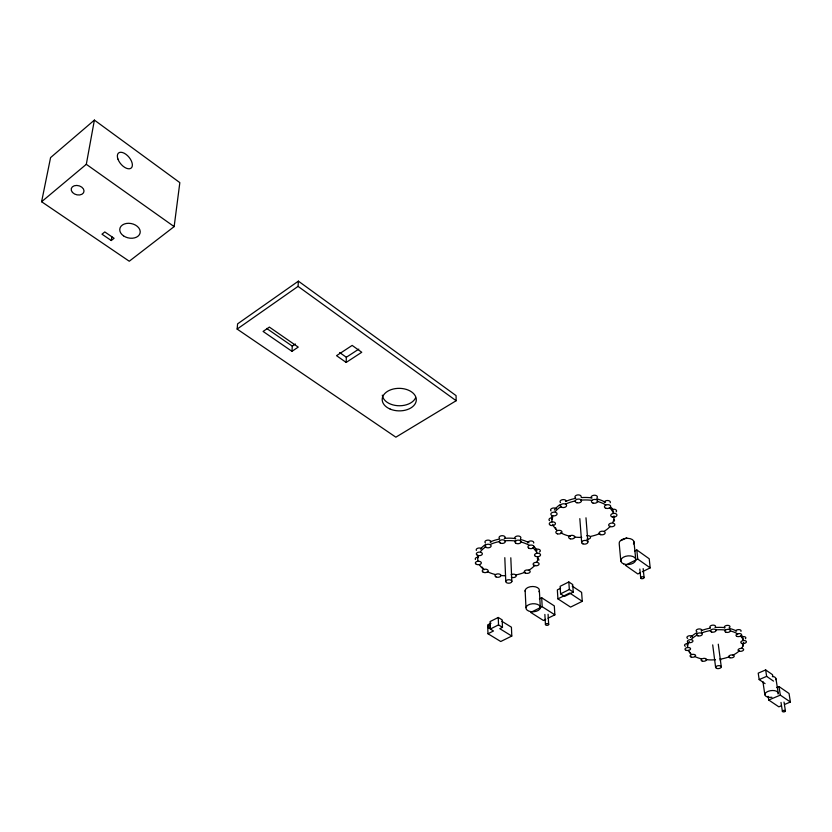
<?xml version="1.0" encoding="UTF-8"?>
<svg xmlns="http://www.w3.org/2000/svg" width="832" height="832" viewBox="0 0 832 832"><rect width="100%" height="100%" fill="white"/><g stroke="black" fill="none" stroke-linecap="round" stroke-linejoin="round"><path stroke-width="1.25" d="M346.164 362.43L361.754 352.269L352.154 345.415L336.544 355.68L346.164 362.43L346.341 357.261L358.79 349.118M237.13 329.077L298.064 286.385L298.386 281.143L456.061 395.606L456.165 400.722L395.855 437.185L237.13 329.077L237.598 323.856L298.386 281.143M291.97 351.322L298.241 347.1L269.37 327.101L263.089 331.438L291.97 351.322L292.292 346.143L295.422 344.022M174.148 226.606L179.837 182.634L94.39 120.099L50.575 157.602L41.6 201.739L129.262 261.227L174.148 226.606L86.31 164.31L94.39 120.099M111.259 240.521L114.088 238.295L104.801 231.941L101.982 234.187L111.259 240.521L111.873 236.756M41.6 201.739L86.31 164.31M621.161 540.561L626.725 537.732M487.968 633.745L500.739 641.503L511.794 636.054L499.782 628.68L502.476 627.338L502.185 619.902L498.254 617.469L490.038 621.598L490.277 629.034L493.49 630.989L487.968 633.745L487.687 624.874L490.994 623.21M568.818 581.953L560.113 586.331L560.602 593.861L564.512 596.43L573.248 592.082L572.718 584.542L568.818 581.953L569.338 589.493L573.248 592.082M539.396 598.894L541.684 597.74L554.31 605.904L554.861 614.838L547.986 618.218M560.539 588.266L557.346 589.867L557.918 598.863L570.565 607.1L582.275 601.328L581.61 592.353L572.177 586.092M634.577 551.075L636.813 549.952L649.22 558.782L650.187 567.871L642.325 571.75M490.277 629.034L498.524 624.905L502.476 627.338M560.602 593.861L569.338 589.493M554.861 614.838L542.194 606.705L530.712 612.425L543.41 620.474L545.698 619.351M557.918 598.863L569.66 593.008L582.275 601.328M650.187 567.871L637.738 559.073L625.342 565.25L637.822 573.966L640.078 572.853M772.845 676.832L772.512 674.69L765.658 669.926L758.222 673.15L759.169 679.588L765.076 683.623M759.169 679.588L766.636 676.374L773.51 681.117M776.672 687.534L778.981 686.556L789.038 693.482L790.4 702.021L784.618 704.434M768.175 696.342L768.726 700.014L780.322 695.136L790.4 702.021M781.154 705.879L778.846 706.836L768.726 700.014M501.894 621.296L511.42 627.193L511.794 636.054M266.687 328.442L292.292 346.143M339.622 352.529L346.341 357.261M298.064 286.385L456.165 400.722M784.025 702.073L785.418 710.954A1.518 0.749 -6.9 0 1 783.214 711.87A1.518 0.749 -6.9 0 1 783.089 710.58A1.518 0.749 -6.9 0 1 785.418 710.954M778.981 686.556L780.322 695.136M781.009 702.426L782.392 711.318M775.975 678.798L778.211 693.15M765.658 669.926L766.636 676.374M762.902 681.595L764.868 694.751M718.276 644.186L721.271 666.786M712.702 644.883L715.634 667.472M643.167 568.61L644.082 577.502M639.808 569.046L640.713 577.949M636.813 549.952L637.738 559.073M633.974 541.726L635.731 559.218M620.838 561.205L619.216 543.722A7.467 4.358 -5.3 0 1 627.598 538.314A7.467 4.358 -5.3 0 1 633.443 543.993M585.978 517.795L587.881 541.85M579.831 518.638L581.662 542.693M548.08 614.266L548.683 624.499A1.633 0.894 -3 0 1 546.114 625.227A1.633 0.894 -3 0 1 546.395 623.678A1.633 0.894 -3 0 1 548.683 624.499M544.866 614.442L545.438 624.437M541.684 597.74L542.194 606.705M539.375 590.699L540.332 607.89A7.207 4.025 -2.8 0 1 528.996 611.177A7.207 4.025 -2.8 0 1 530.161 604.188A7.207 4.025 -2.8 0 1 540.332 607.89M525.138 590.45L525.98 607.641M510.806 557.783L511.836 581.526A3.047 1.737 -2.3 0 1 507.073 582.951A3.047 1.737 -2.3 0 1 507.499 579.935A3.047 1.737 -2.3 0 1 511.836 581.526M504.806 557.669L505.773 581.422M498.254 617.469L498.524 624.905M415.574 397.883A17.014 11.274 0.7 0 1 397.374 405.673A17.014 11.274 0.7 0 1 382.314 395.148M743.59 642.502A28.122 14.872 -6.3 0 1 741.52 648.398M739.378 650.811A28.122 14.872 -6.3 0 1 732.555 655.356M729.331 656.739A28.122 14.872 -6.3 0 1 720.262 659.173M715.468 659.766A28.122 14.872 -6.3 0 1 706.014 659.62M701.23 658.788A28.122 14.872 -6.3 0 1 694.564 656.365M691.766 654.566A28.122 14.872 -6.3 0 1 688.314 650.364M687.606 647.525A28.122 14.872 -6.3 0 1 689.406 641.628M691.465 639.163A28.122 14.872 -6.3 0 1 697.081 635.086M701.47 633.048A28.122 14.872 -6.3 0 1 710.726 630.5M715.634 629.876A28.122 14.872 -6.3 0 1 725.348 630.042M730.226 630.916A28.122 14.872 -6.3 0 1 737.88 634.005M740.615 636.116A28.122 14.872 -6.3 0 1 743.34 640.578M687.45 646.142A28.09 14.893 -6.3 0 1 687.69 642.231M690.456 637.562A28.09 14.893 -6.3 0 1 696.79 632.726M701.178 630.687A28.09 14.893 -6.3 0 1 710.414 628.129M715.322 627.515A28.09 14.893 -6.3 0 1 725.026 627.671M729.893 628.555A28.09 14.893 -6.3 0 1 736.622 631.103M741.707 635.461A28.09 14.893 -6.3 0 1 743.184 639.184M710.206 627.588A2.85 1.529 -6.4 0 1 710.996 625.602A2.85 1.529 -6.4 0 1 714.636 625.404A2.85 1.529 -6.4 0 1 715.104 627.318M724.62 627.838A2.85 1.529 -6.7 0 1 725.639 625.747A2.85 1.529 -6.7 0 1 729.404 625.81A2.85 1.529 -6.7 0 1 729.04 627.91M685.287 646.235A2.798 1.487 -5.8 0 1 684.778 644.644A2.798 1.487 -5.8 0 1 687.409 643.573M742.383 644.758A2.798 1.477 -6.8 0 1 742.622 646.537M687.648 638.414A2.818 1.508 -5.9 0 1 688.709 635.887A2.818 1.508 -5.9 0 1 692.494 637.083M696.904 631.675A2.829 1.518 -6.1 0 1 696.883 629.616A2.829 1.518 -6.1 0 1 700.679 629.138A2.829 1.518 -6.1 0 1 701.355 631.114M690.331 653.037A2.777 1.466 -5.8 0 1 689.593 652.038M719.992 658.892A2.777 1.446 -6.3 0 1 720.262 660.639M735.571 630.885A2.839 1.508 -6.9 0 1 739.138 629.616A2.839 1.508 -6.9 0 1 740.938 631.384M741.77 636.875A2.818 1.498 -6.9 0 1 745.129 636.927A2.818 1.498 -6.9 0 1 745.368 638.737M771.919 697.278A6.718 3.359 -6.9 0 1 764.858 694.439A6.718 3.359 -6.9 0 1 772.335 690.508A6.718 3.359 -6.9 0 1 778.076 694.044M772.325 676.27A6.677 3.39 -7 0 1 775.84 679.692M537.909 556.722A30.108 17.555 -2.3 0 1 536.692 562.432M534.841 565.24A30.108 17.555 -2.3 0 1 528.341 570.513M525.127 572.125A30.108 17.555 -2.3 0 1 515.778 574.933M505.523 575.775A30.108 17.555 -2.3 0 1 500.417 575.422M495.539 574.569A30.108 17.555 -2.3 0 1 487.344 571.615M484.193 569.702A30.108 17.555 -2.3 0 1 479.357 564.626M478.015 561.33A30.108 17.555 -2.3 0 1 478.317 555.599M480.501 551.595A30.108 17.555 -2.3 0 1 485.784 546.842M490.142 544.471A30.108 17.555 -2.3 0 1 499.668 541.518M504.504 540.831A30.108 17.555 -2.3 0 1 515.84 541.05M520.458 541.913A30.108 17.555 -2.3 0 1 529.142 545.22M532.834 547.747A30.108 17.555 -2.3 0 1 537.108 553.332M477.745 557.752A30.077 17.576 -2.3 0 1 477.734 555.443M480.428 549.141A30.077 17.576 -2.3 0 1 485.701 544.388M490.058 542.017A30.077 17.576 -2.3 0 1 499.574 539.053M504.41 538.377A30.077 17.576 -2.3 0 1 515.726 538.595M520.343 539.458A30.077 17.576 -2.3 0 1 529.017 542.776M533.551 546.062A30.077 17.576 -2.3 0 1 536.973 550.888M515.278 538.866A3.047 1.81 -2.6 0 1 515.767 536.546A3.047 1.81 -2.6 0 1 519.678 536.318A3.047 1.81 -2.6 0 1 520.541 538.564M485.42 542.963A3.037 1.799 -1.9 0 1 487.365 540.155A3.037 1.799 -1.9 0 1 490.922 542.204M475.405 559.51A2.995 1.747 -1.6 0 1 478.036 557.149M476.372 550.399A3.016 1.778 -1.6 0 1 477.89 548.205A3.016 1.778 -1.6 0 1 481.738 548.735M527.706 542.922A3.037 1.789 -2.9 0 1 531.003 540.946A3.037 1.789 -2.9 0 1 533.697 543.036M483.111 568.162A2.974 1.726 -1.8 0 1 482.591 567.83M482.248 567.434A2.974 1.726 -1.8 0 1 482.102 566.998M537.274 558.386A2.995 1.737 -3 0 1 538.793 560.258M535.09 549.754A3.016 1.768 -3.1 0 1 539.354 549.515A3.016 1.768 -3.1 0 1 539.51 552.001M511.077 574.787A2.974 1.706 -2.4 0 1 515.268 574.548A2.974 1.706 -2.4 0 1 515.486 576.95A2.974 1.706 -2.4 0 1 511.295 577.19M499.564 538.564A3.047 1.81 -2.2 0 1 500.23 536.13A3.047 1.81 -2.2 0 1 504.338 536.214A3.047 1.81 -2.2 0 1 504.39 538.658M525.221 591.5A7.155 4.056 -2.8 0 1 532.906 586.498A7.155 4.056 -2.8 0 1 538.97 591.75M613.985 515.902A31.127 18.626 -4.3 0 1 612.789 522.486M610.334 526.198A31.127 18.626 -4.3 0 1 604.105 531.336M599.893 533.51A31.127 18.626 -4.3 0 1 590.824 536.359M581.745 537.389A31.127 18.626 -4.3 0 1 574.236 537.014M570.492 536.37A31.127 18.626 -4.3 0 1 560.654 532.74M556.972 530.15A31.127 18.626 -4.3 0 1 552.718 524.358M552.063 521.997A31.127 18.626 -4.3 0 1 552.739 515.882M555.246 511.628A31.127 18.626 -4.3 0 1 561.382 506.314M565.625 504.046A31.127 18.626 -4.3 0 1 574.87 501.051M580.663 500.178A31.127 18.626 -4.3 0 1 592.322 500.417M597.033 501.342A31.127 18.626 -4.3 0 1 605.758 504.878M609.398 507.562A31.127 18.626 -4.3 0 1 613.444 513.521M551.907 519.522A31.086 18.647 -4.4 0 1 551.918 515.861M554.382 510.068A31.086 18.647 -4.4 0 1 560.238 504.462M565.448 501.561A31.086 18.647 -4.4 0 1 575.827 498.337M581.651 497.588A31.086 18.647 -4.4 0 1 592.114 497.931M596.814 498.857A31.086 18.647 -4.4 0 1 605.54 502.393M611.426 507.603A31.086 18.647 -4.4 0 1 613.548 512.231M604.178 502.112A3.141 1.903 -5.1 0 1 608.005 500.531A3.141 1.903 -5.1 0 1 610.241 502.736M613.569 519.345A3.099 1.841 -5 0 1 614.38 521.082M586.674 535.766A3.068 1.81 -4.4 0 1 590.564 537.285A3.068 1.81 -4.4 0 1 586.758 539.261M549.474 520.666A3.099 1.862 -3.6 0 1 549.588 518.596A3.099 1.862 -3.6 0 1 552.802 517.743M575.359 497.942A3.151 1.924 -4.4 0 1 577.585 494.936A3.151 1.924 -4.4 0 1 581.1 497.141M611.884 509.558A3.12 1.872 -5.2 0 1 615.638 509.642A3.12 1.872 -5.2 0 1 616.138 511.878M551.054 510.973A3.12 1.882 -3.6 0 1 552.053 508.331A3.12 1.882 -3.6 0 1 556.348 508.768M556.026 529.1A3.078 1.83 -3.7 0 1 555.651 527.727M560.498 502.622A3.141 1.914 -3.9 0 1 562.286 499.71A3.141 1.914 -3.9 0 1 566.311 501.322M591.198 497.838A3.151 1.914 -4.8 0 1 594.61 495.227A3.151 1.914 -4.8 0 1 596.97 497.962M390.218 409.105A17.056 11.263 0.7 0 0 416.302 400.109A17.056 11.263 0.7 0 0 391.227 389.615A17.056 11.263 0.7 0 0 390.218 409.105M123.479 235.83A10.358 7.332 12 0 0 140.088 233.033A10.358 7.332 12 0 0 126.381 223.465A10.358 7.332 12 0 0 123.479 235.83M72.478 192.442A6.531 4.659 14.7 0 0 83.522 192.806A6.531 4.659 14.7 0 0 76.804 185.432A6.531 4.659 14.7 0 0 72.478 192.442M117.926 159.058A9.828 5.304 50 0 0 130.822 168.324A9.828 5.304 50 0 0 125.85 154.242A9.828 5.304 50 0 0 117.926 159.058M711.703 632.06A2.85 1.529 -6.4 0 0 716.071 630.49A2.85 1.529 -6.4 0 0 711.932 629.387A2.85 1.529 -6.4 0 0 711.703 632.06M726.138 632.299A2.85 1.518 -6.7 0 0 730.527 630.729A2.85 1.518 -6.7 0 0 726.409 629.626A2.85 1.518 -6.7 0 0 726.138 632.299M686.306 650.374A2.798 1.487 -5.8 0 0 690.57 648.846A2.798 1.487 -5.8 0 0 686.473 647.785A2.798 1.487 -5.8 0 0 686.306 650.374M739.315 651.217A2.808 1.466 -6.8 0 0 743.642 649.698A2.808 1.466 -6.8 0 0 739.606 648.638A2.808 1.466 -6.8 0 0 739.315 651.217M688.678 642.564A2.818 1.498 -5.9 0 0 692.973 641.025A2.818 1.498 -5.9 0 0 688.854 639.943A2.818 1.498 -5.9 0 0 688.678 642.564M702.374 661.159A2.777 1.456 -6 0 0 706.618 659.662A2.777 1.456 -6 0 0 702.572 658.622A2.777 1.456 -6 0 0 702.374 661.159M697.954 635.835A2.839 1.518 -6.1 0 0 702.291 634.286A2.839 1.518 -6.1 0 0 698.152 633.183A2.839 1.518 -6.1 0 0 697.954 635.835M691.35 657.155A2.787 1.466 -5.8 0 0 695.604 655.647A2.787 1.466 -5.8 0 0 691.538 654.597A2.787 1.466 -5.8 0 0 691.35 657.155M729.934 657.758A2.787 1.456 -6.5 0 0 734.219 656.261A2.787 1.456 -6.5 0 0 730.194 655.21A2.787 1.456 -6.5 0 0 729.934 657.758M737.256 636.48A2.839 1.508 -6.9 0 0 741.645 634.93A2.839 1.508 -6.9 0 0 737.547 633.838A2.839 1.508 -6.9 0 0 737.256 636.48M742.05 643.427A2.829 1.487 -6.9 0 0 746.408 641.898A2.829 1.487 -6.9 0 0 742.342 640.817A2.829 1.487 -6.9 0 0 742.05 643.427M716.622 668.398A2.839 1.477 -6.2 0 0 721.24 667.17A2.839 1.477 -6.2 0 0 717.506 665.818A2.839 1.477 -6.2 0 0 716.622 668.398M489.278 627.952A1.508 0.967 -58.8 0 0 490.204 625.57A1.508 0.967 -58.8 0 0 488.238 626.558A1.508 0.967 -58.8 0 0 489.278 627.952M515.975 543.327A3.058 1.799 -2.6 0 0 521.009 542.225A3.058 1.799 -2.6 0 0 517.109 540.238A3.058 1.799 -2.6 0 0 515.975 543.327M486.065 547.414A3.047 1.799 -1.9 0 0 491.067 546.322A3.047 1.799 -1.9 0 0 487.115 544.346A3.047 1.799 -1.9 0 0 486.065 547.414M476.372 564.325A3.006 1.747 -1.6 0 0 481.291 563.264A3.006 1.747 -1.6 0 0 477.381 561.34A3.006 1.747 -1.6 0 0 476.372 564.325M477.35 555.246A3.026 1.768 -1.6 0 0 482.31 554.164A3.026 1.768 -1.6 0 0 478.379 552.209A3.026 1.768 -1.6 0 0 477.35 555.246M528.892 548.236A3.037 1.789 -2.9 0 0 533.915 547.144A3.037 1.789 -2.9 0 0 530.046 545.168A3.037 1.789 -2.9 0 0 528.892 548.236M525.19 573.009A2.985 1.716 -2.8 0 0 530.109 571.958A2.985 1.716 -2.8 0 0 526.313 570.066A2.985 1.716 -2.8 0 0 525.19 573.009M483.226 572.229A2.985 1.726 -1.8 0 0 488.124 571.178A2.985 1.726 -1.8 0 0 484.245 569.286A2.985 1.726 -1.8 0 0 483.226 572.229M534.061 565.406A2.995 1.737 -3 0 0 539.022 564.346A2.995 1.737 -3 0 0 535.215 562.432A2.995 1.737 -3 0 0 534.061 565.406M535.475 556.348A3.026 1.768 -3.1 0 0 540.478 555.266A3.026 1.768 -3.1 0 0 536.64 553.322A3.026 1.768 -3.1 0 0 535.475 556.348M500.24 543.026A3.058 1.81 -2.2 0 0 505.263 541.923A3.058 1.81 -2.2 0 0 501.332 539.926A3.058 1.81 -2.2 0 0 500.24 543.026M495.986 576.909A2.974 1.706 -2 0 0 500.864 575.869A2.974 1.706 -2 0 0 497.037 573.986A2.974 1.706 -2 0 0 495.986 576.909M623.667 563.898A7.519 4.337 -5.2 0 0 635.71 560.352A7.519 4.337 -5.2 0 0 625.477 556.338A7.519 4.337 -5.2 0 0 623.667 563.898M641.347 578.552A1.706 0.967 -5.4 0 0 644.072 577.762A1.706 0.967 -5.4 0 0 641.763 576.867A1.706 0.967 -5.4 0 0 641.347 578.552M606.018 508.321A3.151 1.893 -5 0 0 610.719 506.397A3.151 1.893 -5 0 0 605.998 505.024A3.151 1.893 -5 0 0 606.018 508.321M610.22 526.604A3.099 1.841 -5 0 0 614.858 524.732A3.099 1.841 -5 0 0 610.21 523.401A3.099 1.841 -5 0 0 610.22 526.604M550.888 525.418A3.099 1.851 -3.5 0 0 555.454 523.546A3.099 1.851 -3.5 0 0 550.732 522.205A3.099 1.851 -3.5 0 0 550.888 525.418M576.836 502.746A3.162 1.914 -4.3 0 0 581.516 500.802A3.162 1.914 -4.3 0 0 576.742 499.418A3.162 1.914 -4.3 0 0 576.836 502.746M570.274 538.814A3.068 1.81 -4 0 0 574.818 536.983A3.068 1.81 -4 0 0 570.17 535.673A3.068 1.81 -4 0 0 570.274 538.814M612.269 516.953A3.13 1.872 -5.1 0 0 616.949 515.06A3.13 1.872 -5.1 0 0 612.269 513.708A3.13 1.872 -5.1 0 0 612.269 516.953M552.479 515.746A3.12 1.882 -3.6 0 0 557.086 513.843A3.12 1.882 -3.6 0 0 552.323 512.481A3.12 1.882 -3.6 0 0 552.479 515.746M600.59 534.674A3.078 1.82 -4.7 0 0 605.186 532.834A3.078 1.82 -4.7 0 0 600.558 531.523A3.078 1.82 -4.7 0 0 600.59 534.674M557.44 533.832A3.078 1.83 -3.7 0 0 561.985 531.981A3.078 1.83 -3.7 0 0 557.305 530.66A3.078 1.83 -3.7 0 0 557.44 533.832M561.954 507.406A3.151 1.903 -3.9 0 0 566.602 505.482A3.151 1.903 -3.9 0 0 561.818 504.109A3.151 1.903 -3.9 0 0 561.954 507.406M593.029 503.079A3.162 1.914 -4.8 0 0 597.73 501.145A3.162 1.914 -4.8 0 0 592.977 499.762A3.162 1.914 -4.8 0 0 593.029 503.079M582.889 543.847A3.141 1.851 -4.3 0 0 587.891 542.339A3.141 1.851 -4.3 0 0 583.523 540.634A3.141 1.851 -4.3 0 0 582.889 543.847"/></g></svg>
